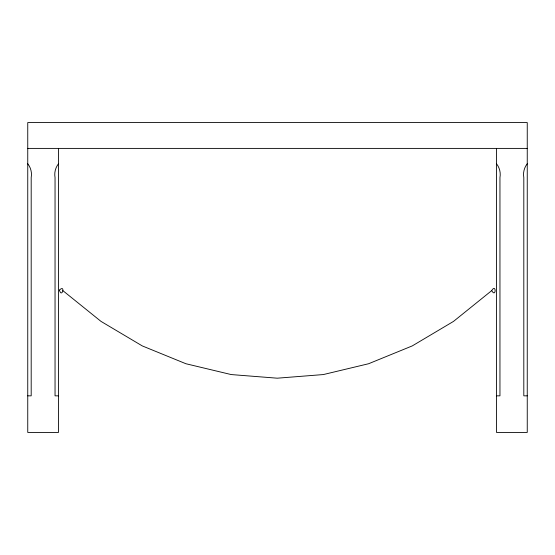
<?xml version="1.0" encoding="UTF-8"?>
<svg xmlns="http://www.w3.org/2000/svg" width="555" height="555" viewBox="0 0 555 555"><rect width="100%" height="100%" fill="white"/><g stroke="black" fill="none" stroke-linecap="round" stroke-linejoin="round"><path stroke-width="0.83" d="M491.675 290.633C496.267 282.877 496.267 298.382 491.675 290.633L453.511 321.4L412.24 345.918L368.596 363.74L323.336 374.563L277.264 378.191L231.192 374.563L185.932 363.74L142.288 345.918L101.017 321.4L62.854 290.633M27.75 148.4L527.25 148.4M27.75 395.84L31.191 395.84L31.191 177.6A17.295 17.295 0 0 0 27.75 163.767M58.49 395.84L55.042 395.84L55.042 177.6A17.295 17.295 0 0 1 58.49 163.767M496.51 395.84L499.958 395.84L499.958 177.6A17.295 17.295 0 0 0 496.51 163.767M527.25 395.84L523.809 395.84L523.809 177.6A17.295 17.295 0 0 1 527.25 163.767M496.51 148.4L496.51 432.421L527.25 432.421L527.25 122.579L27.75 122.579L27.75 432.421L58.49 432.421L58.49 148.4M59.413 290.105C61.945 298.868 65.754 283.896 59.413 290.105"/></g></svg>
